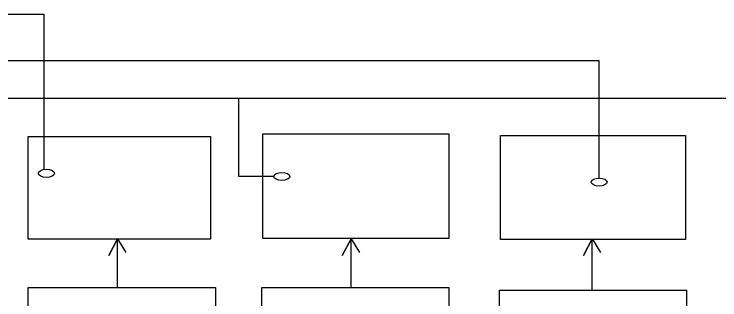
# Model space of a CAD drawing. Header units: millimetres. Extents: x 4539 to 8258, y 1617 to 3785.
# Drawn here: x 5552 to 6599, y 3151 to 3575 of the extents above; entities that cross this region are included whole.
import ezdxf

# ---------------------------------------------------------------- set-up
doc = ezdxf.new("R2010")
doc.units = ezdxf.units.MM
picture_1 = doc.add_image_def('image2.jpg', size_in_pixel=(1920, 1080))
picture_2 = doc.add_image_def('image3.jpg', size_in_pixel=(1920, 1080))
picture_3 = doc.add_image_def('image4.jpg', size_in_pixel=(1920, 1080))

msp = doc.modelspace()

# ---------------------------------------------------------------- linework, layer by layer
at = {"color": 1, "lineweight": 30}
for points in [[(4654.5, 2862.9), (4651.8, 2860.9), (4654.7, 2859.6), (4651.8, 2860.9), (5052.9, 2860.9), (5052.9, 3575.4), (5596.2, 3575.4), (5596.2, 3344.8)], [(6420, 3332.2), (6420, 3506.3), (4966.9, 3506.3)], [(4671.3, 3452.3), (4668.6, 3450.7), (4671.4, 3449.5), (4668.6, 3450.7), (6680.8, 3450.7), (6680.8, 3373.9)], [(5937.6, 3334.6), (5885.4, 3334.6), (5885.4, 3450.7)], [(5705.7, 3169.7), (5705.7, 3242), (5692.6, 3217.3), (5705.7, 3242), (5718, 3221.7)], [(6052.1, 3169.7), (6052.1, 3242), (6039.1, 3217.3), (6052.1, 3242), (6064.5, 3221.7)], [(6409.8, 3165.7), (6409.8, 3242), (6396.7, 3217.3), (6409.8, 3242), (6422.1, 3221.7)]]:
    msp.add_lwpolyline(points, dxfattribs=at)
at = {"color": 30, "lineweight": 30}
for points in [[(5573.2, 3169.7), (5850.9, 3169.7), (5850.9, 2702.6), (5573.2, 2702.6)], [(5919.7, 3169.7), (6197.3, 3169.7), (6197.3, 2702.6), (5919.7, 2702.6)], [(6272, 3165.7), (6549.6, 3165.7), (6549.6, 2645.4), (6272, 2645.4)]]:
    msp.add_lwpolyline(points, close=True, dxfattribs=at)
at = {"color": 1, "lineweight": 30}
for centre in [(5600.2, 3339.2), (5949.4, 3334.6), (6420, 3326.2)]:
    msp.add_ellipse(centre, major_axis=(-11.9, 0), ratio=0.505312, dxfattribs=at)

# ---------------------------------------------------------------- pictures from other files: only their frames are drawn
image = msp.add_image(picture_3, insert=(5573, 3241.7), size_in_units=(270.8, 152.3))
image.dxf.flags = 7
image = msp.add_image(picture_2, insert=(5921.1, 3242.7), size_in_units=(275.8, 155.1))
image.dxf.flags = 7
image = msp.add_image(picture_1, insert=(6273.7, 3241.1), size_in_units=(274.3, 154.3))
image.dxf.flags = 7

doc.saveas('drawing.dxf')
